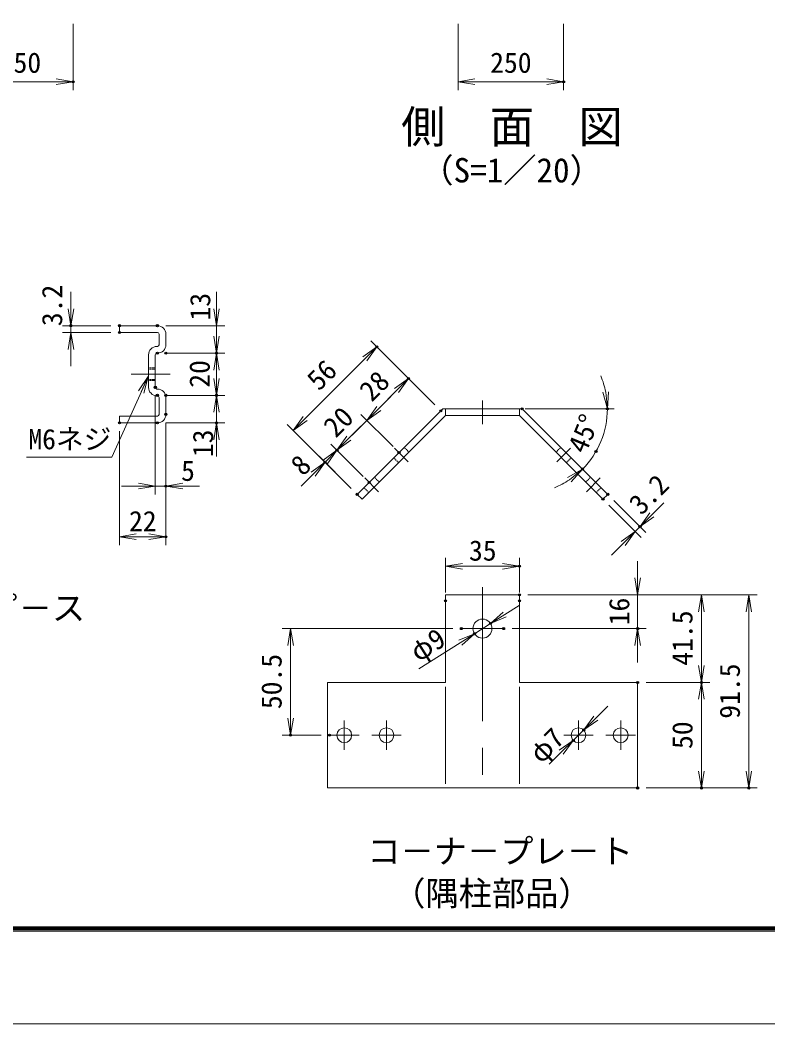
# Model space of a CAD drawing. Units: millimetres, scale not verified, with parts at other scales. Extents: x -4200 to 4200, y -2970 to 2970.
# Drawn here: x -1284 to 488, y -2970 to -592 of the extents above; entities that cross this region are included whole.
import ezdxf
from ezdxf.enums import TextEntityAlignment as Align

# ---------------------------------------------------------------- set-up
doc = ezdxf.new("R2010")
doc.units = ezdxf.units.MM
doc.header["$LTSCALE"] = 10
doc.header["$PDMODE"] = 32
doc.header["$PDSIZE"] = 5
doc.linetypes.add('USER1', pattern=[50.8, 31.75, -6.35, 6.35, -6.35])
doc.linetypes.add('USER2', pattern=[0.375, 0.25, -0.125])
for name, color, linetype, lineweight in [('0-1_D-BMK', 2, 'USER1', 13), ('0-5_D-STR3', 3, 'Continuous', 13), ('0-6_D-STR-DIM', 7, 'Continuous', 13), ('0-7_0', 7, 'Continuous', 18), ('0-9_D-TTL-TXT', 7, 'Continuous', 18), ('0-A_D-STR-TXT', 7, 'Continuous', 13), ('0-B_D-TTL', 7, 'Continuous', 18)]:
    doc.layers.add(name, color=color, linetype=linetype, lineweight=lineweight)
doc.layers.add('0-8_Defpoints', color=253, linetype='Continuous')
doc.styles.add('ＭＳ ゴシック', font='')
doc.styles.get('ＭＳ ゴシック').set_extended_font_data('MS Gothic')

# ---------------------------------------------------------------- blocks, each defined once
blk = doc.blocks.new('_Open')
at = {"layer": '0-7_0'}
blk.add_line((-10, 1.667), (0, 0), dxfattribs=at)
blk.add_lwpolyline([(-10, -1.667), (0, 0), (-10, 0)], dxfattribs=at)

msp = doc.modelspace()

# ---------------------------------------------------------------- linework, layer by layer
at = {"layer": '0-1_D-BMK'}
for p, q in [((-1020.75, -1431.23), (-928.44, -1431.23)), ((-188.09, -1493.07), (-188.09, -1549.07)), ((-363.98, -1638.67), (-396.5, -1606.15)), ((-12.2, -1638.67), (20.33, -1606.15)), ((-434.69, -1709.39), (-467.22, -1676.86)), ((58.51, -1709.39), (91.04, -1676.86)), ((-188.09, -1935.33), (-188.09, -2428.5)), ((-138.09, -2033.66), (-238.09, -2033.66)), ((-515.59, -2251.16), (-515.59, -2321.16)), ((-415.59, -2251.16), (-415.59, -2321.16)), ((39.41, -2251.16), (39.41, -2321.16)), ((139.41, -2251.16), (139.41, -2321.16)), ((-480.59, -2286.16), (-550.59, -2286.16)), ((-380.59, -2286.16), (-450.59, -2286.16)), ((4.41, -2286.16), (74.41, -2286.16)), ((104.41, -2286.16), (174.41, -2286.16))]:
    msp.add_line(p, q, dxfattribs=at)
at = {"layer": '0-5_D-STR3'}
for p, q in [((-1048.38, -1316.23), (-1048.38, -1332.23)), ((-1048.38, -1316.23), (-958.38, -1316.23)), ((-1048.38, -1332.23), (-958.38, -1332.23)), ((-954.38, -1336.23), (-954.38, -1361.23)), ((-938.38, -1336.23), (-938.38, -1361.23)), ((-959.38, -1365.23), (-958.38, -1365.23)), ((-979.38, -1385.23), (-979.38, -1462.23)), ((-963.38, -1385.23), (-963.38, -1462.23)), ((-959.38, -1381.23), (-958.38, -1381.23)), ((-959.38, -1466.23), (-958.38, -1466.23)), ((-959.38, -1482.23), (-958.38, -1482.23)), ((-954.38, -1486.23), (-954.38, -1526.23)), ((-938.38, -1486.23), (-938.38, -1526.23)), ((-282.22, -1513.07), (-484.89, -1715.75)), ((-282.22, -1513.07), (-93.96, -1513.07)), ((-275.59, -1513.07), (-275.59, -1529.07)), ((-100.59, -1513.07), (-100.59, -1529.07)), ((-93.96, -1513.07), (108.71, -1715.75)), ((-1048.38, -1530.23), (-958.38, -1530.23)), ((-1048.38, -1530.23), (-1048.38, -1546.23)), ((-275.59, -1529.07), (-473.58, -1727.06)), ((-275.59, -1529.07), (-100.59, -1529.07)), ((-100.59, -1529.07), (97.4, -1727.06)), ((-1048.38, -1546.23), (-958.38, -1546.23)), ((-473.58, -1727.06), (-484.89, -1715.75)), ((97.4, -1727.06), (108.71, -1715.75)), ((-275.59, -1953.66), (-275.59, -2161.16)), ((-100.59, -1953.66), (-275.59, -1953.66)), ((-100.59, -1953.66), (-100.59, -2161.16)), ((-275.59, -2161.16), (-555.59, -2161.16)), ((-555.59, -2161.16), (-555.59, -2411.16)), ((-100.59, -2161.16), (179.41, -2161.16)), ((179.41, -2161.16), (179.41, -2411.16)), ((-275.59, -2171.96), (-275.59, -2401.14)), ((-100.59, -2171.96), (-100.59, -2401.14)), ((-100.59, -2411.16), (-555.59, -2411.16)), ((-275.59, -2411.16), (179.41, -2411.16))]:
    msp.add_line(p, q, dxfattribs=at)
at = {"layer": '0-5_D-STR3', "linetype": 'USER2'}
for p, q in [((-979.38, -1416.23), (-963.38, -1416.23)), ((-979.38, -1418.93), (-963.38, -1418.93)), ((-979.38, -1443.52), (-963.38, -1443.52)), ((-979.38, -1446.23), (-963.38, -1446.23)), ((-362.21, -1615.69), (-373.52, -1604.38)), ((-13.97, -1615.69), (-2.66, -1604.38)), ((-386.96, -1640.44), (-398.27, -1629.13)), ((10.78, -1640.44), (22.09, -1629.13)), ((-432.92, -1686.4), (-444.23, -1675.09)), ((56.74, -1686.4), (68.06, -1675.09)), ((-457.67, -1711.15), (-468.98, -1699.84)), ((81.49, -1711.15), (92.8, -1699.84))]:
    msp.add_line(p, q, dxfattribs=at)
at = {"layer": '0-5_D-STR3'}
for centre, radius in [((-188.09, -2033.66), 22.5), ((-515.59, -2286.16), 17.5), ((-415.59, -2286.16), 17.5), ((39.41, -2286.16), 17.5), ((139.41, -2286.16), 17.5)]:
    msp.add_circle(centre, radius, dxfattribs=at)
for centre, radius, start, end in [((-958.38, -1336.23), 20, 0, 90), ((-958.38, -1336.23), 4, 0, 90), ((-959.38, -1385.23), 20, 90, 180), ((-958.38, -1361.23), 4, 270, 0), ((-958.38, -1361.23), 20, 270, 0), ((-959.38, -1385.23), 4, 90, 180), ((-959.38, -1462.23), 20, 180, 270), ((-959.38, -1462.23), 4, 180, 270), ((-958.38, -1486.23), 20, 0, 90), ((-958.38, -1486.23), 4, 0, 90), ((-958.38, -1526.23), 4, 270, 0), ((-958.38, -1526.23), 20, 270, 0)]:
    msp.add_arc(centre, radius, start, end, dxfattribs=at)
at = {"layer": '0-6_D-STR-DIM'}
for p, q in [((-1157.93, -601.08), (-1157.93, -758.4)), ((-245.91, -601.08), (-245.91, -758.4)), ((4.09, -601.08), (4.09, -758.4)), ((-1407.93, -738.4), (-1157.93, -738.4)), ((-245.91, -738.4), (4.09, -738.4)), ((-1163.38, -1276.23), (-1163.38, -1236.23)), ((-818.38, -1276.23), (-818.38, -1236.23)), ((-818.38, -1341.23), (-818.38, -1301.23)), ((-1068.38, -1316.23), (-1183.38, -1316.23)), ((-1163.38, -1332.23), (-1163.38, -1316.23)), ((-938.38, -1316.23), (-798.38, -1316.23)), ((-818.38, -1316.23), (-818.38, -1381.23)), ((-1068.38, -1332.23), (-1183.38, -1332.23)), ((-301.05, -1503.62), (-452.72, -1351.94)), ((-1163.38, -1372.23), (-1163.38, -1412.23)), ((-636.57, -1564.07), (-438.58, -1366.08)), ((-938.38, -1381.23), (-798.38, -1381.23)), ((-918.38, -1381.23), (-798.38, -1381.23)), ((-818.38, -1381.23), (-818.38, -1481.23)), ((-818.38, -1441.23), (-818.38, -1401.23)), ((-818.38, -1421.23), (-818.38, -1461.23)), ((-462.23, -1540.42), (-363.23, -1441.43)), ((-301.05, -1503.62), (-377.37, -1427.29)), ((-963.38, -1482.23), (-963.38, -1716.23)), ((-938.38, -1481.23), (-798.38, -1481.23)), ((-918.38, -1481.23), (-798.38, -1481.23)), ((-818.38, -1481.23), (-818.38, -1546.23)), ((-433.94, -1512.14), (-405.66, -1483.86)), ((-818.38, -1521.23), (-818.38, -1561.23)), ((-86.61, -1513.07), (123.58, -1513.07)), ((-462.23, -1540.42), (-532.94, -1611.14)), ((-400.04, -1602.61), (-476.37, -1526.28)), ((-400.04, -1602.61), (-476.37, -1526.28)), ((-1048.38, -1566.23), (-1048.38, -1836.23)), ((-938.38, -1546.23), (-798.38, -1546.23)), ((-938.38, -1546.23), (-938.38, -1716.23)), ((-938.38, -1546.23), (-938.38, -1836.23)), ((-499.04, -1701.61), (-650.71, -1549.93)), ((-504.65, -1582.85), (-476.37, -1554.57)), ((-818.38, -1586.23), (-818.38, -1626.23)), ((-532.94, -1611.14), (-561.22, -1639.42)), ((-470.75, -1673.32), (-547.08, -1596.99)), ((-470.75, -1673.32), (-547.08, -1596.99)), ((-561.22, -1639.42), (-589.51, -1667.7)), ((-499.04, -1701.61), (-575.36, -1625.28)), ((-589.51, -1667.7), (-617.79, -1695.99)), ((-1003.38, -1696.23), (-1043.38, -1696.23)), ((-963.38, -1696.23), (-938.38, -1696.23)), ((-898.38, -1696.23), (-858.38, -1696.23)), ((122.86, -1729.89), (199.27, -1806.3)), ((213.41, -1763.88), (241.69, -1735.59)), ((111.54, -1741.21), (187.95, -1817.62)), ((173.81, -1803.47), (185.12, -1792.16)), ((-1048.38, -1816.23), (-938.38, -1816.23)), ((145.53, -1831.76), (117.24, -1860.04)), ((-275.59, -1948), (-275.59, -1865.97)), ((-100.59, -1948), (-100.59, -1865.97)), ((179.41, -1913.66), (179.41, -1873.66)), ((-275.59, -1885.97), (-100.59, -1885.97)), ((-80.59, -1953.66), (350.69, -1953.66)), ((-80.59, -1953.66), (199.41, -1953.66)), ((-80.59, -1953.66), (462.97, -1953.66)), ((179.41, -1953.66), (179.41, -2033.66)), ((330.69, -1953.66), (330.69, -2161.16)), ((442.97, -1953.66), (442.97, -2411.16)), ((-135.23, -2000.31), (-101.4, -1978.97)), ((-258.09, -2033.66), (-662.84, -2033.66)), ((-642.84, -2033.66), (-642.84, -2286.16)), ((-207.12, -2045.67), (-169.06, -2021.66)), ((-118.09, -2033.66), (199.41, -2033.66)), ((-338.97, -2128.84), (-240.95, -2067.01)), ((179.41, -2073.66), (179.41, -2113.66)), ((199.41, -2161.16), (350.69, -2161.16)), ((199.41, -2161.16), (350.69, -2161.16)), ((330.69, -2161.16), (330.69, -2411.16)), ((80.19, -2245.62), (108.56, -2217.42)), ((51.82, -2273.82), (27, -2298.5)), ((-570.59, -2286.16), (-662.84, -2286.16)), ((-1.37, -2326.7), (-29.74, -2354.9)), ((199.41, -2411.16), (350.69, -2411.16)), ((199.41, -2411.16), (462.97, -2411.16))]:
    msp.add_line(p, q, dxfattribs=at)
for start, end in [(11.37381, 22.74762), (315, 0), (292.25238, 303.62619)]:
    msp.add_arc((-93.96, -1513.07), 201.83, start, end, dxfattribs=at)
at = {"layer": '0-8_Defpoints'}
for p in [(-1157.93, -738.4), (4.09, -738.4), (-1163.38, -1316.23), (-1048.38, -1316.23), (-1048.38, -1332.23), (-958.38, -1316.23), (-958.38, -1381.23), (-938.38, -1381.23), (-818.38, -1381.23), (-438.58, -1366.08), (-363.23, -1441.43), (-963.38, -1462.23), (-958.38, -1481.23), (-938.38, -1481.23), (-818.38, -1481.23), (-286.9, -1517.76), (-286.9, -1517.76), (-93.96, -1513.07), (107.87, -1513.07), (-1048.38, -1546.23), (-958.38, -1546.23), (-938.38, -1526.23), (-818.38, -1546.23), (-532.94, -1611.14), (-385.9, -1616.75), (-385.9, -1616.75), (80.83, -1613.99), (-561.22, -1639.42), (48.75, -1655.79), (-456.61, -1687.47), (-456.61, -1687.47), (-938.38, -1696.23), (-484.89, -1715.75), (-484.89, -1715.75), (97.4, -1727.06), (108.71, -1715.75), (185.12, -1792.16), (-938.38, -1816.23), (-100.59, -1885.97), (-275.59, -1968), (-100.59, -1953.66), (-100.59, -1953.66), (-100.59, -1968), (-169.06, -2021.66), (-238.09, -2033.66), (-207.12, -2045.67), (-138.09, -2033.66), (179.41, -2033.66), (179.41, -2161.16), (330.69, -2161.16), (51.82, -2273.82), (-642.84, -2286.16), (-550.59, -2286.16), (27, -2298.5), (179.41, -2411.16), (179.41, -2411.16), (330.69, -2411.16), (442.97, -2411.16)]:
    msp.add_point(p, dxfattribs=at)
at = {"layer": '0-A_D-STR-TXT'}
msp.add_lwpolyline([(-1268.61, -1627.28), (-1066.74, -1627.28), (-981.31, -1438.52)], dxfattribs=at)
at = {"layer": '0-B_D-TTL'}
for points in [[(-4199.8, -2970), (4200.2, -2970), (4200.2, 2970), (-4199.8, 2970)], [(-3929.8, 2750), (3930.2, 2750), (3930.2, -2750), (-3929.8, -2750)], [(-3927.3, 2747.5), (3927.7, 2747.5), (3927.7, -2747.5), (-3927.3, -2747.5)], [(-3924.8, 2745), (3925.2, 2745), (3925.2, -2745), (-3924.8, -2745)], [(-3922.3, 2742.5), (3922.7, 2742.5), (3922.7, -2742.5), (-3922.3, -2742.5)], [(-3919.8, 2740), (3920.2, 2740), (3920.2, -2740), (-3919.8, -2740)]]:
    msp.add_lwpolyline(points, close=True, dxfattribs=at)

# ---------------------------------------------------------------- block references
at = {"layer": '0-6_D-STR-DIM', "xscale": 4, "yscale": 4}
for p in [(-1157.93, -738.4), (4.09, -738.4), (-963.38, -1696.23), (-938.38, -1816.23), (-100.59, -1885.97)]:
    msp.add_blockref('_Open', p, dxfattribs=at)
for p, rotation in [((-245.91, -738.4), 180), ((-1163.38, -1316.23), 270), ((-818.38, -1316.23), 270), ((-1163.38, -1332.23), 90), ((-818.38, -1381.23), 270), ((-438.58, -1366.08), 45), ((-818.38, -1381.23), 90), ((-818.38, -1481.23), 270), ((-363.23, -1441.43), 45), ((107.87, -1513.07), 275.6869), ((-818.38, -1481.23), 90), ((-462.23, -1540.42), 225), ((-462.23, -1540.42), 225), ((-636.57, -1564.07), 225), ((-818.38, -1546.23), 90), ((-532.94, -1611.14), 225), ((-532.94, -1611.14), 45), ((-561.22, -1639.42), 45), ((48.75, -1655.79), 39.3131), ((-938.38, -1696.23), 180), ((185.12, -1792.16), 225), ((173.81, -1803.47), 45), ((-1048.38, -1816.23), 180), ((-275.59, -1885.97), 180), ((179.41, -1953.66), 270), ((330.69, -1953.66), 90), ((442.97, -1953.66), 90), ((-169.06, -2021.66), 212.24477), ((-642.84, -2033.66), 90), ((-207.12, -2045.67), 32.24477), ((179.41, -2033.66), 90), ((330.69, -2161.16), 270), ((330.69, -2161.16), 90), ((-642.84, -2286.16), 270), ((51.82, -2273.82), 224.8284), ((27, -2298.5), 44.8284), ((330.69, -2411.16), 270), ((442.97, -2411.16), 270)]:
    msp.add_blockref('_Open', p, dxfattribs=dict(at, rotation=rotation))
at = {"layer": '0-A_D-STR-TXT', "xscale": 4, "yscale": 4, "rotation": 65.64729}
msp.add_blockref('_Open', (-980.48, -1436.7), dxfattribs=at)

# ---------------------------------------------------------------- texts
at = {"layer": '0-6_D-STR-DIM', "style": 'ＭＳ ゴシック'}
for s, p in [('250', (-1331.94, -731.65)), ('250', (-169.92, -731.65)), ('5', (-902.25, -1698.2)), ('22', (-1025.62, -1817.48)), ('35', (-220.08, -1887.23))]:
    msp.add_text(s, height=48.09, dxfattribs=at).set_placement(p, align=Align.BOTTOM_LEFT)
for s, rotation, p in [('3.2', 90, (-1169.53, -1317.31)), ('13', 90, (-818.61, -1303.9)), ('20', 90, (-820.07, -1463.12)), ('56', 45, (-565.06, -1483.02)), ('28', 45, (-440.39, -1509.05)), ('20', 45, (-525.52, -1594.17)), ('45°', 67.5, (69.7, -1627.73)), ('13', 90, (-812.06, -1627.55)), ('8', 45, (-603.27, -1684.78)), ('3.2', 45, (198.39, -1777.45)), ('16', 90, (174.19, -2025.82)), ('41.5', 90, (323.95, -2121.52)), ('φ9', 32.245, (-332.62, -2126.32)), ('50.5', 90, (-649.59, -2224.41)), ('91.5', 90, (436.22, -2247.16)), ('50', 90, (323.95, -2318.79)), ('φ7', 44.828, (-38.29, -2366.48))]:
    msp.add_text(s, height=48.09, rotation=rotation, dxfattribs=at).set_placement(p, align=Align.BOTTOM_LEFT)
at = {"layer": '0-9_D-TTL-TXT', "style": 'ＭＳ ゴシック'}
for s, height, p in [('側\u3000面\u3000図', 76.98, (-380.8, -906.64)), ('（S=1／20）', 57.7, (-335.32, -994.11)), ('継手ピ－ス', 57.7, (-1522.92, -2031.1)), ('コ－ナ－プレ－ト', 57.7, (-460.88, -2607)), ('（隅柱部品）', 57.7, (-401.92, -2707))]:
    msp.add_text(s, height=height, dxfattribs=at).set_placement(p, align=Align.BOTTOM_LEFT)
at = {"layer": '0-A_D-STR-TXT', "style": 'ＭＳ ゴシック'}
msp.add_text('M6ネジ', height=48.09, dxfattribs=at).set_placement((-1264.13, -1623.31), align=Align.BOTTOM_LEFT)

doc.saveas('drawing.dxf')
